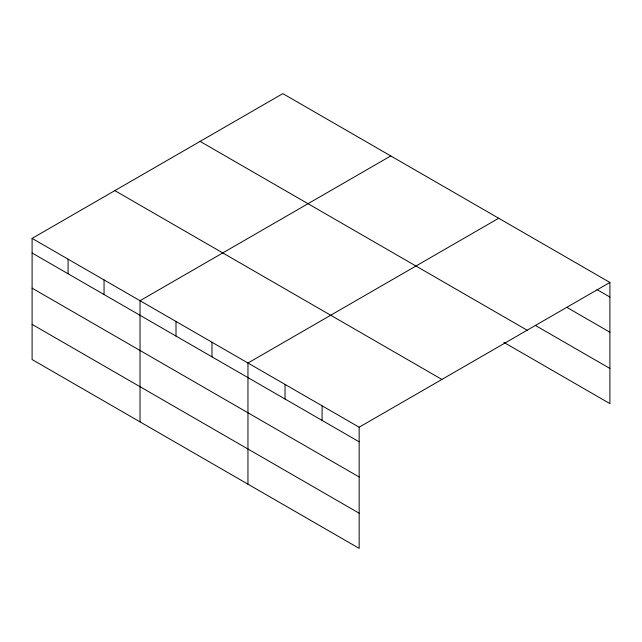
<?xml version="1.0" encoding="UTF-8"?>
<svg xmlns="http://www.w3.org/2000/svg" width="642" height="642" viewBox="0 0 642 642"><rect width="100%" height="100%" fill="white"/><g stroke="black" fill="none" stroke-linecap="round" stroke-linejoin="round"><path stroke-width="0.96" d="M359.159 476.982L359.159 427.211L32.1 238.391L32.1 359.552L359.159 548.38L359.159 476.982L32.1 288.162M503.874 342.395L609.9 403.609L609.9 282.448L282.841 93.62L32.1 238.391M390.769 155.934L140.028 300.697L140.028 421.866M498.698 218.248L247.956 363.011L247.956 484.18M359.159 427.211L609.9 282.448M596.972 289.59L609.9 297.053M566.798 307.333L609.9 332.219M535.765 325.646L609.9 368.452M200.095 141.392L527.154 330.221M114.846 190.618L441.905 379.438M32.1 252.996L359.159 441.816M32.1 324.387L359.159 513.215M322.091 405.816L322.091 420.422M285.024 384.414L285.024 399.019M211.98 342.242L211.98 356.848M176.004 321.473L176.004 336.079M104.052 279.928L104.052 294.534M68.076 259.159L68.076 273.765"/></g></svg>
